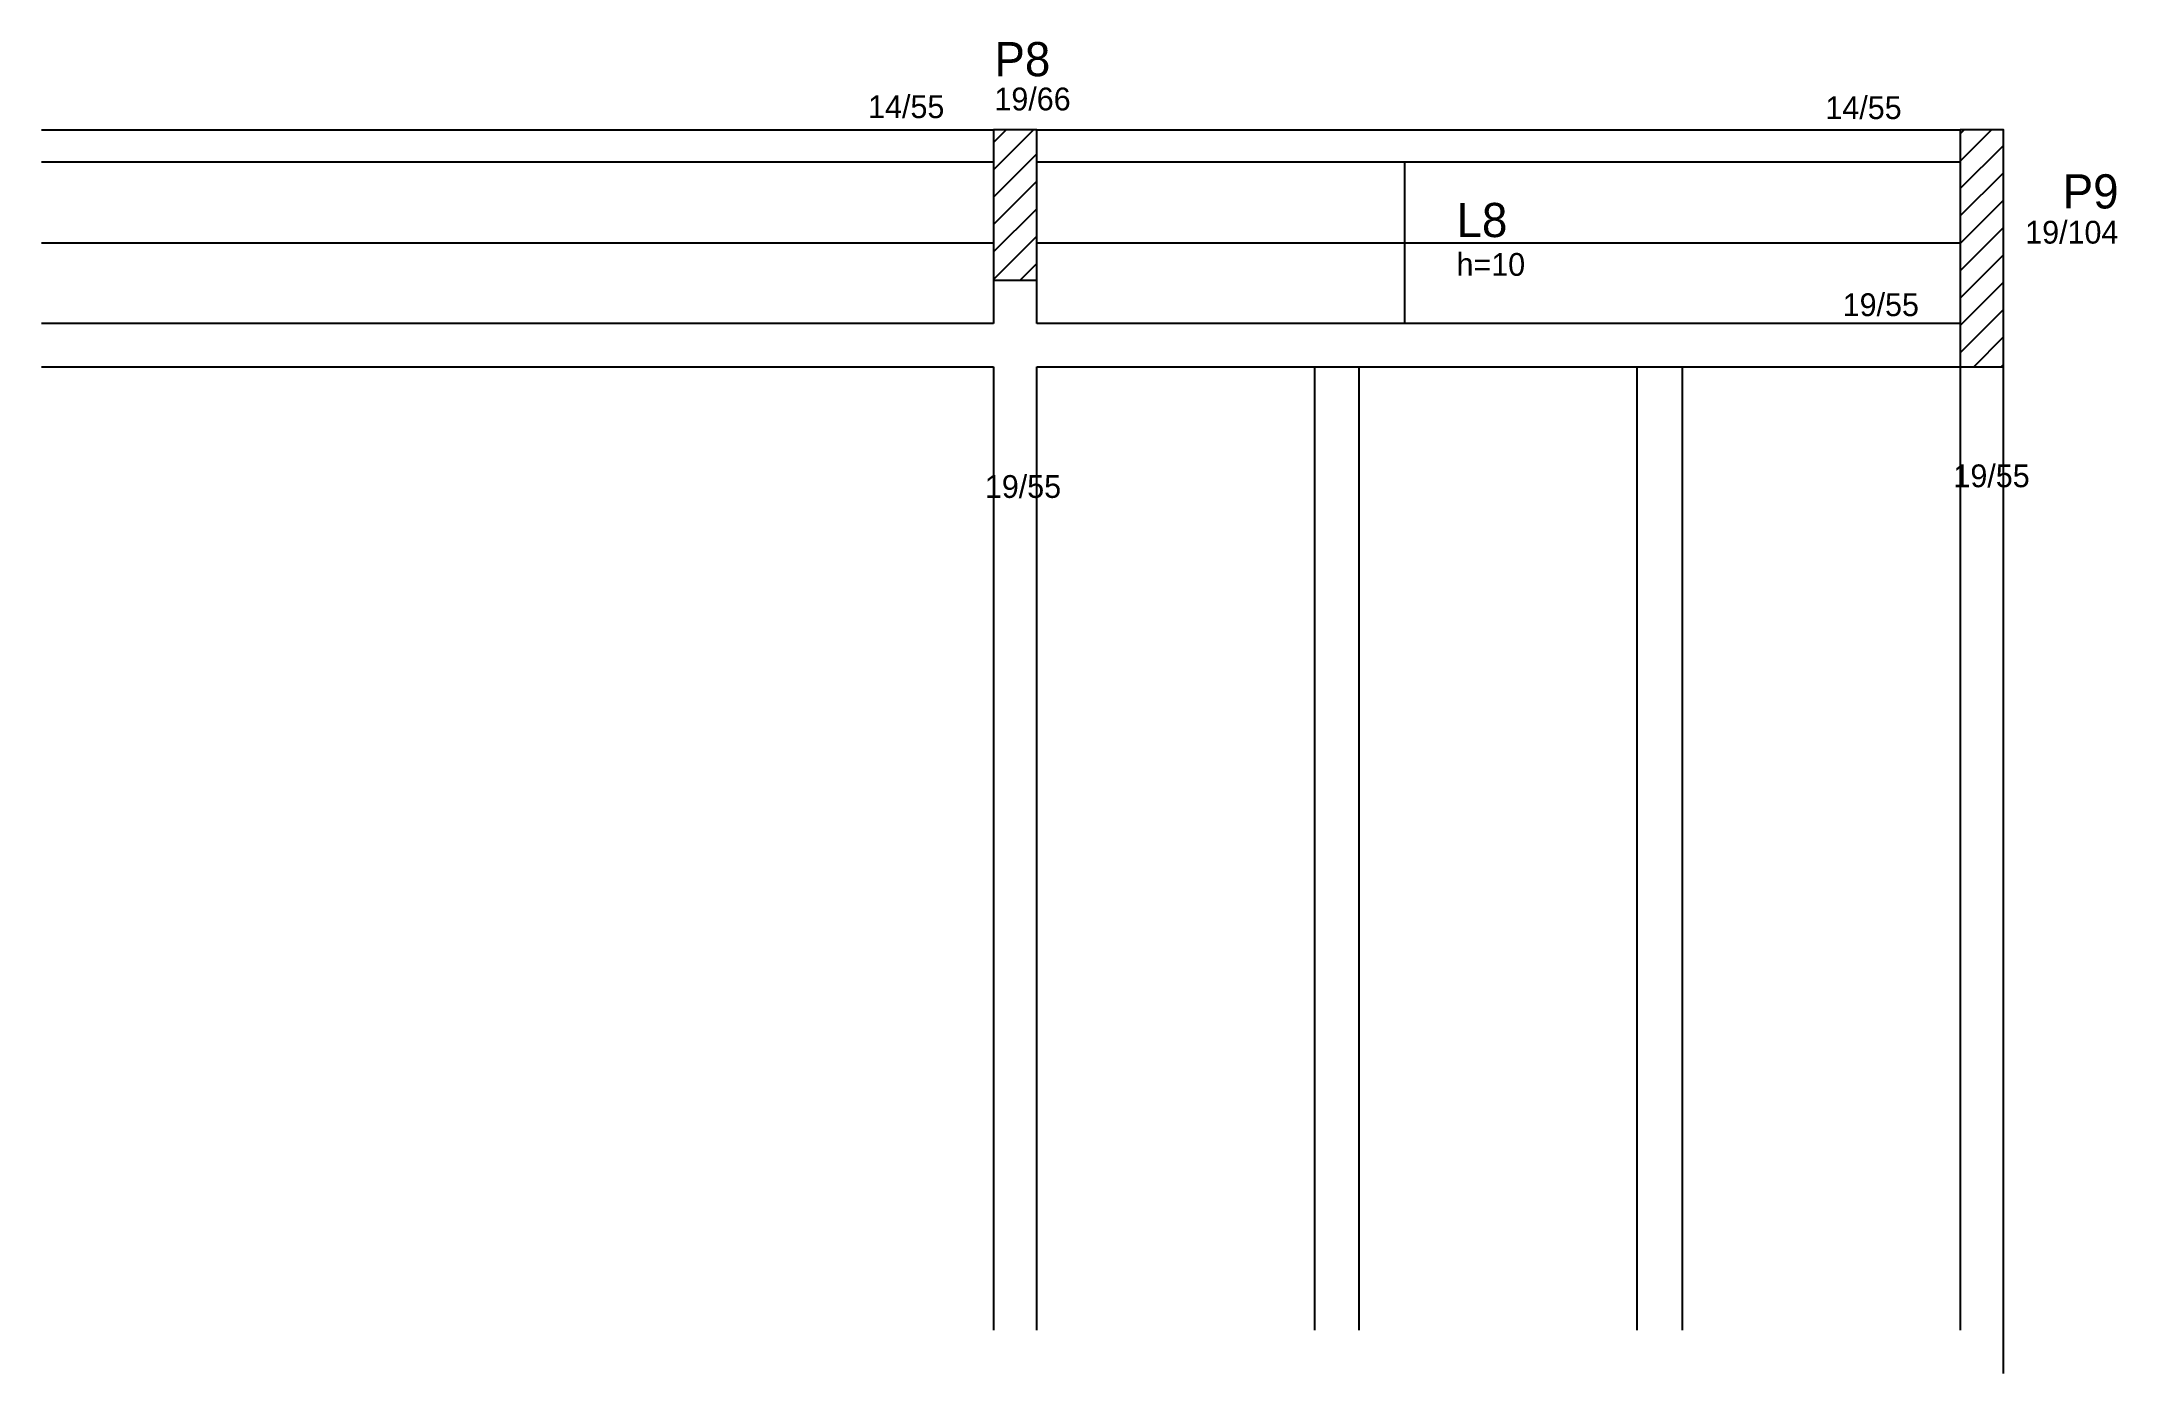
# Model space of a CAD drawing. Header units: metres. Extents: x 6257 to 7168, y 2280 to 2865.
import ezdxf

# ---------------------------------------------------------------- set-up
doc = ezdxf.new("R2010")
doc.units = ezdxf.units.M
for name, color, linetype in [('3', 7, 'Continuous'), ('4', 7, 'Continuous'), ('7', 7, 'Continuous'), ('Painéis', 7, 'Continuous')]:
    doc.layers.add(name, color=color, linetype=linetype)

msp = doc.modelspace()

# ---------------------------------------------------------------- linework, layer by layer
at = {"layer": '3', "color": 7, "lineweight": 25}
for p, q in [((6256.54, 2825.98), (6674.54, 2825.98)), ((6674.54, 2808.4), (6692.11, 2825.98)), ((6674.54, 2820.42), (6680.09, 2825.98)), ((6693.54, 2825.98), (7099.04, 2825.98)), ((7099.04, 2812.17), (7112.84, 2825.98)), ((7099.04, 2824.19), (7100.82, 2825.98)), ((7099.04, 2800.15), (7118.04, 2819.15)), ((6256.54, 2811.98), (6674.54, 2811.98)), ((6674.54, 2796.38), (6693.54, 2815.38)), ((6693.54, 2811.98), (7099.04, 2811.98)), ((6674.54, 2784.36), (6693.54, 2803.36)), ((7099.04, 2788.13), (7118.04, 2807.13)), ((6674.54, 2772.34), (6693.54, 2791.34)), ((7099.04, 2776.11), (7118.04, 2795.11)), ((7099.04, 2764.09), (7118.04, 2783.09)), ((6674.54, 2760.32), (6693.54, 2779.32)), ((6686.22, 2759.98), (6693.54, 2767.3)), ((7099.04, 2752.07), (7118.04, 2771.07)), ((7099.04, 2740.05), (7118.04, 2759.05)), ((7099.04, 2728.03), (7118.04, 2747.03)), ((7105.01, 2721.98), (7118.04, 2735.01)), ((7117.03, 2721.98), (7118.04, 2722.99))]:
    msp.add_line(p, q, dxfattribs=at)
for points in [[(6674.54, 2759.98), (6674.54, 2740.98)], [(6693.54, 2740.98), (6693.54, 2759.98)], [(6674.54, 2740.98), (6256.54, 2740.98)], [(7099.04, 2740.98), (6693.54, 2740.98)], [(6256.54, 2721.98), (6674.54, 2721.98)], [(6674.54, 2721.98), (6674.54, 2298.98)], [(6693.54, 2721.98), (7099.04, 2721.98)], [(6693.54, 2298.98), (6693.54, 2721.98)], [(7099.04, 2721.98), (7099.04, 2298.98)], [(7099.04, 2721.98), (7099.04, 2359.98)], [(7118.04, 2279.98), (7118.04, 2721.98)]]:
    msp.add_lwpolyline(points, dxfattribs=at)
at = {"layer": '7', "color": 7, "lineweight": 25}
for points in [[(6674.54, 2759.98), (6693.54, 2759.98), (6693.54, 2825.98), (6674.54, 2825.98), (6674.54, 2759.98)], [(7099.04, 2721.98), (7118.04, 2721.98), (7118.04, 2825.98), (7099.04, 2825.98), (7099.04, 2721.98)]]:
    msp.add_lwpolyline(points, dxfattribs=at)
at = {"layer": 'Painéis', "color": 7, "lineweight": 25}
for p, q in [((6855.04, 2811.92), (6855.04, 2740.92)), ((6256.54, 2776.42), (6674.54, 2776.42)), ((6693.54, 2776.42), (7099.04, 2776.42)), ((6815.54, 2721.98), (6815.54, 2298.98)), ((6835.04, 2721.98), (6835.04, 2298.98)), ((6957.04, 2721.98), (6957.04, 2298.98)), ((6977.04, 2721.98), (6977.04, 2298.98))]:
    msp.add_line(p, q, dxfattribs=at)

# ---------------------------------------------------------------- texts
at = {"layer": '3', "color": 7, "lineweight": 25}
for s, p in [('19/66', (6674.98, 2834.5)), ('14/55', (6619.52, 2831.11)), ('14/55', (7039.88, 2830.69)), ('19/104', (7127.62, 2776.01)), ('h=10', (6877.9, 2761.87)), ('19/55', (7047.47, 2744.18)), ('19/55', (6670.79, 2664.37)), ('19/55', (7096.11, 2669.06))]:
    msp.add_text(s, height=10, dxfattribs=at).set_placement(p)
at = {"layer": '4', "color": 7, "lineweight": 25}
for s, p in [('P8', (6674.98, 2849.5)), ('P9', (7144.08, 2791.44)), ('L8', (6877.9, 2778.87))]:
    msp.add_text(s, height=15, dxfattribs=at).set_placement(p)

doc.saveas('drawing.dxf')
